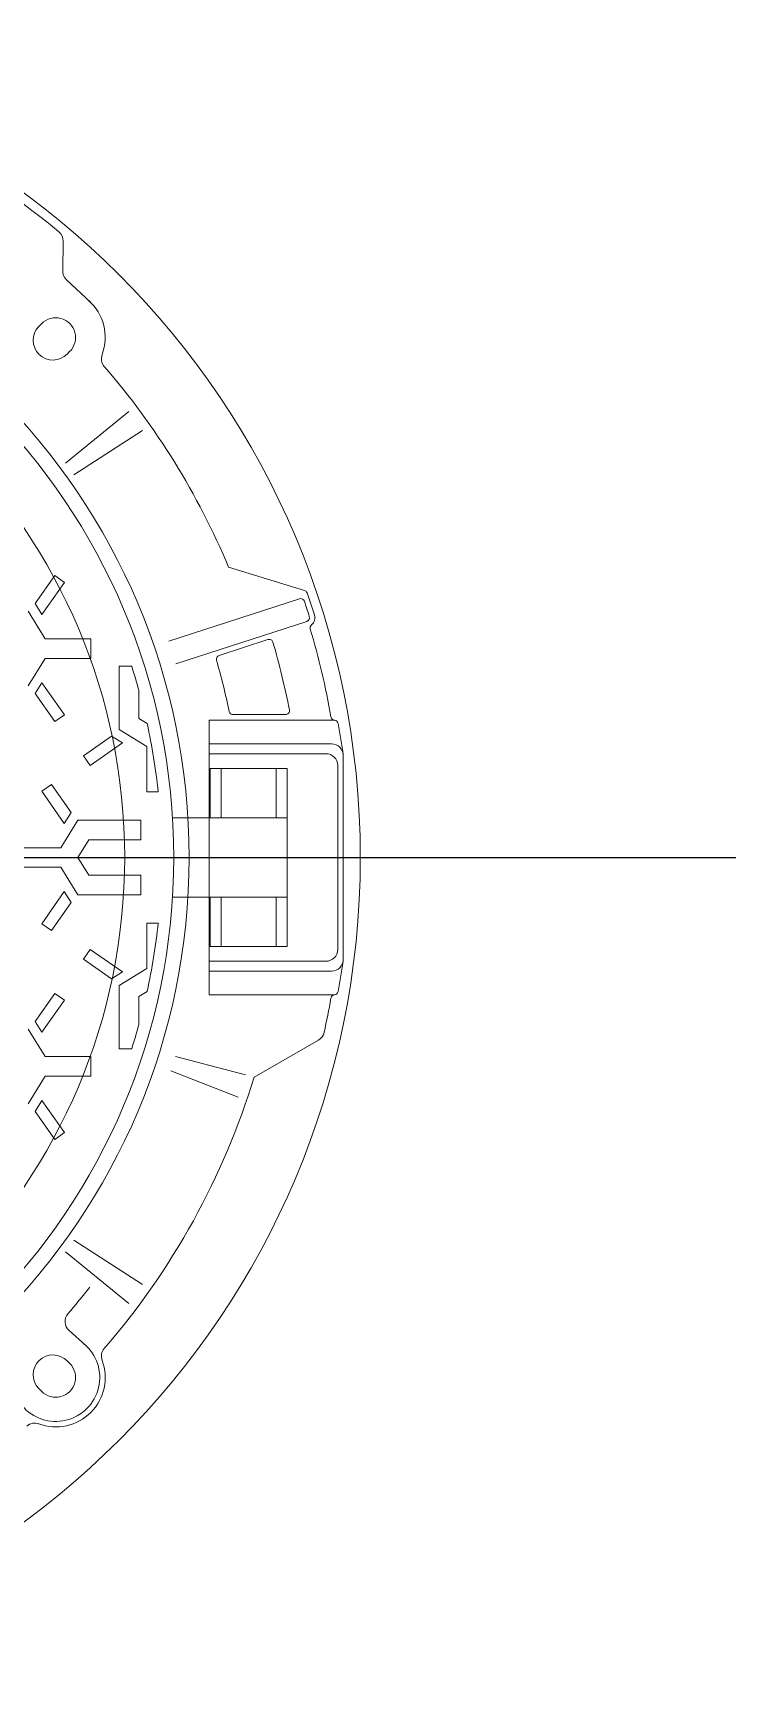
# Model space of a CAD drawing. Header units: millimetres. Extents: x 100 to 940, y 100 to 694.
# Drawn here: x 268.24 to 271.39, y 496.67 to 504.15 of the extents above; entities that cross this region are included whole.
import ezdxf

# ---------------------------------------------------------------- set-up
doc = ezdxf.new("R2010")
doc.units = ezdxf.units.MM
doc.linetypes.add('SGC_DASHDOT', pattern=[1, 0.5, -0.25, 0, -0.25])
doc.layers.add('SGC-Conexoes (Linhas Externas)', color=6, linetype='Continuous', lineweight=9)
doc.layers.add('SGC-EIXOS', color=9, linetype='SGC_DASHDOT', lineweight=9)

# ---------------------------------------------------------------- blocks, each defined once
blk = doc.blocks.new('BB-1-LC01-N0-D0-S0', base_point=(-177731.04, -35526.77))
at = {"layer": 'SGC-Conexoes (Linhas Externas)'}
for p, q in [((-177462.63, -35227.94), (-177462.36, -35212.88)), ((-177448.35, -35244.08), (-177460.72, -35232.45)), ((-177474.79, -35256.28), (-177473.37, -35254.86)), ((-177460.55, -35270.52), (-177459.13, -35269.1)), ((-177461.17, -35325.9), (-177428.87, -35299.6)), ((-177456.89, -35331.79), (-177421.9, -35309.2)), ((-177339.46, -35390.7), (-177378.11, -35378.89)), ((-177476.69, -35397.44), (-177466.71, -35383.19)), ((-177473.26, -35403.01), (-177461.79, -35386.63)), ((-177461.79, -35386.63), (-177466.71, -35383.19)), ((-177473.26, -35403.01), (-177476.69, -35397.44)), ((-177342.04, -35395), (-177408.58, -35416.62)), ((-177471.54, -35415.37), (-177480.14, -35401.37)), ((-177338.3, -35406.49), (-177404.95, -35428.14)), ((-177448.34, -35415.37), (-177471.54, -35415.37)), ((-177448.34, -35415.37), (-177448.34, -35416.87)), ((-177448.34, -35415.37), (-177448.34, -35416.87)), ((-177448.34, -35420.37), (-177448.34, -35415.37)), ((-177448.34, -35420.37), (-177448.34, -35425.37)), ((-177382.98, -35423.84), (-177358.07, -35415.75)), ((-177471.54, -35425.37), (-177480.14, -35439.37)), ((-177448.34, -35425.37), (-177471.54, -35425.37)), ((-177448.34, -35425.37), (-177448.34, -35423.87)), ((-177448.34, -35425.37), (-177448.34, -35425.37)), ((-177433.84, -35429.37), (-177433.84, -35461.56)), ((-177433.84, -35429.37), (-177428.84, -35429.37)), ((-177433.84, -35429.37), (-177432.34, -35429.37)), ((-177433.84, -35429.37), (-177433.84, -35429.37)), ((-177433.84, -35429.37), (-177427.46, -35429.37)), ((-177473.26, -35437.72), (-177476.69, -35443.29)), ((-177473.26, -35437.72), (-177461.79, -35454.1)), ((-177476.69, -35443.29), (-177466.71, -35457.54)), ((-177423.84, -35441.5), (-177423.84, -35455.97)), ((-177461.79, -35454.1), (-177466.71, -35457.54)), ((-177419.6, -35458.57), (-177423.84, -35455.97)), ((-177375.81, -35453.99), (-177349.09, -35453.99)), ((-177419.84, -35470.16), (-177433.84, -35461.56)), ((-177388.09, -35456.78), (-177324.22, -35456.78)), ((-177388.09, -35596.75), (-177388.09, -35456.78)), ((-177437.76, -35465.01), (-177452.01, -35474.99)), ((-177432.19, -35468.44), (-177448.57, -35479.91)), ((-177432.19, -35468.44), (-177437.76, -35465.01)), ((-177419.84, -35493.37), (-177419.84, -35470.16)), ((-177388.09, -35468.86), (-177325.75, -35468.86)), ((-177448.57, -35479.91), (-177452.01, -35474.99)), ((-177388.09, -35473.9), (-177328.54, -35473.9)), ((-177387.57, -35481.45), (-177387.57, -35506.63)), ((-177387.57, -35481.45), (-177348.29, -35481.45)), ((-177381.98, -35481.45), (-177381.98, -35506.63)), ((-177353.88, -35481.45), (-177353.88, -35506.63)), ((-177348.29, -35481.45), (-177348.29, -35526.77)), ((-177322.49, -35479.94), (-177322.49, -35526.77)), ((-177319.7, -35474.91), (-177319.7, -35526.77)), ((-177473.28, -35493.03), (-177468.36, -35489.59)), ((-177458.38, -35503.84), (-177468.36, -35489.59)), ((-177461.81, -35509.41), (-177473.28, -35493.03)), ((-177419.84, -35493.37), (-177418.34, -35493.37)), ((-177419.84, -35493.37), (-177419.84, -35493.37)), ((-177414.84, -35493.37), (-177419.84, -35493.37)), ((-177419.84, -35493.37), (-177413.98, -35493.37)), ((-177414.84, -35493.37), (-177413.98, -35493.37)), ((-177461.81, -35509.41), (-177458.38, -35503.84)), ((-177406.9, -35506.63), (-177348.29, -35506.63)), ((-177463.53, -35521.77), (-177454.93, -35507.77)), ((-177422.74, -35507.77), (-177454.93, -35507.77)), ((-177422.74, -35507.77), (-177422.74, -35509.27)), ((-177422.74, -35507.77), (-177422.74, -35507.77)), ((-177422.74, -35507.77), (-177422.74, -35507.77)), ((-177422.74, -35517.77), (-177422.74, -35507.77)), ((-177422.74, -35512.77), (-177422.74, -35509.27)), ((-177422.74, -35512.77), (-177422.74, -35517.77)), ((-177422.74, -35512.77), (-177422.74, -35515.27)), ((-177422.74, -35512.77), (-177422.74, -35516.27)), ((-177486.74, -35521.77), (-177463.53, -35521.77)), ((-177454.87, -35526.77), (-177449.34, -35517.77)), ((-177422.74, -35517.77), (-177449.34, -35517.77)), ((-177422.74, -35517.77), (-177447.43, -35517.77)), ((-177422.74, -35517.77), (-177422.74, -35515.27)), ((-177422.74, -35517.77), (-177422.74, -35516.52)), ((-177486.74, -35531.77), (-177463.53, -35531.77)), ((-177463.53, -35531.77), (-177454.93, -35545.77)), ((-177454.87, -35526.77), (-177449.34, -35535.77)), ((-177348.29, -35572.08), (-177348.29, -35526.77)), ((-177322.49, -35573.59), (-177322.49, -35526.77)), ((-177319.7, -35578.63), (-177319.7, -35526.77)), ((-177422.74, -35535.77), (-177449.34, -35535.77)), ((-177422.74, -35545.77), (-177422.74, -35535.77)), ((-177422.74, -35535.77), (-177422.74, -35537.27)), ((-177461.81, -35544.12), (-177473.28, -35560.5)), ((-177461.81, -35544.12), (-177458.38, -35549.69)), ((-177422.74, -35545.77), (-177454.93, -35545.77)), ((-177422.74, -35545.77), (-177422.74, -35540.77)), ((-177422.74, -35545.77), (-177422.74, -35544.27)), ((-177422.74, -35545.77), (-177422.74, -35545.77)), ((-177406.9, -35546.91), (-177348.29, -35546.91)), ((-177387.57, -35572.08), (-177387.57, -35546.91)), ((-177381.98, -35572.08), (-177381.98, -35546.91)), ((-177353.88, -35572.08), (-177353.88, -35546.91)), ((-177458.38, -35549.69), (-177468.36, -35563.94)), ((-177473.28, -35560.5), (-177468.36, -35563.94)), ((-177419.84, -35560.17), (-177419.84, -35583.37)), ((-177419.84, -35560.17), (-177418.34, -35560.17)), ((-177419.84, -35560.17), (-177419.84, -35560.17)), ((-177414.84, -35560.17), (-177419.84, -35560.17)), ((-177419.84, -35560.17), (-177413.98, -35560.17)), ((-177414.84, -35560.17), (-177413.98, -35560.17)), ((-177448.57, -35573.62), (-177452.01, -35578.54)), ((-177432.19, -35585.09), (-177448.57, -35573.62)), ((-177387.57, -35572.08), (-177348.29, -35572.08)), ((-177437.76, -35588.52), (-177452.01, -35578.54)), ((-177388.09, -35579.63), (-177328.54, -35579.63)), ((-177432.19, -35585.09), (-177437.76, -35588.52)), ((-177419.84, -35583.37), (-177433.84, -35591.97)), ((-177388.09, -35584.67), (-177325.75, -35584.67)), ((-177476.69, -35610.24), (-177466.71, -35595.99)), ((-177461.79, -35599.43), (-177466.71, -35595.99)), ((-177433.84, -35624.17), (-177433.84, -35591.97)), ((-177419.6, -35594.96), (-177423.84, -35597.57)), ((-177423.84, -35612.03), (-177423.84, -35597.57)), ((-177388.09, -35596.75), (-177324.22, -35596.75)), ((-177473.26, -35615.81), (-177461.79, -35599.43)), ((-177471.54, -35628.17), (-177480.14, -35614.17)), ((-177473.26, -35615.81), (-177476.69, -35610.24)), ((-177433.84, -35624.17), (-177428.84, -35624.17)), ((-177433.84, -35624.17), (-177432.34, -35624.17)), ((-177433.84, -35624.17), (-177433.84, -35624.17)), ((-177433.84, -35624.17), (-177427.46, -35624.17)), ((-177365.11, -35638.69), (-177332.32, -35619.76)), ((-177448.34, -35628.17), (-177471.54, -35628.17)), ((-177448.34, -35628.17), (-177448.34, -35629.67)), ((-177448.34, -35633.17), (-177448.34, -35628.17)), ((-177448.34, -35628.17), (-177448.34, -35628.17)), ((-177405.18, -35628.07), (-177369.58, -35637.51)), ((-177471.54, -35638.17), (-177480.14, -35652.17)), ((-177448.34, -35638.17), (-177471.54, -35638.17)), ((-177448.34, -35633.17), (-177448.34, -35638.17)), ((-177448.34, -35638.17), (-177448.34, -35636.67)), ((-177448.34, -35638.17), (-177448.34, -35636.67)), ((-177407.57, -35635.51), (-177373.25, -35648.8)), ((-177473.26, -35650.52), (-177476.69, -35656.09)), ((-177476.69, -35656.09), (-177466.71, -35670.34)), ((-177473.26, -35650.52), (-177461.79, -35666.9)), ((-177461.79, -35666.9), (-177466.71, -35670.34)), ((-177456.89, -35721.74), (-177421.9, -35744.33)), ((-177461.17, -35727.63), (-177428.87, -35753.93)), ((-177450.8, -35775.36), (-177459.41, -35767.72)), ((-177460.55, -35783.01), (-177459.13, -35784.44)), ((-177474.79, -35797.25), (-177473.37, -35798.68))]:
    blk.add_line(p, q, dxfattribs=at)
for radius in [420, 332.79, 325, 300]:
    blk.add_circle((-177731.04, -35526.77), radius, dxfattribs=at)
for centre, radius, start, end in [((-177731.04, -35526.77), 415.39, 50.08951, 75.91049), ((-177468.4, -35212.78), 6.04, 359, 50.08951), ((-177456.59, -35228.04), 6.04, 179, 226.76611), ((-177466.15, -35261.88), 25.18, 339.73641, 48.53222), ((-177466.15, -35261.88), 10.07, 314.22987, 135.77013), ((-177467.58, -35263.31), 10.07, 135.77429, 315.77373), ((-177436.87, -35272.69), 6.04, 159.73641, 220.81703), ((-177731.04, -35526.77), 382.66, 22.73372, 40.81703), ((-177341.41, -35396.91), 2.01, 18.5657, 108), ((-177728.16, -35526.81), 409.99, 18, 18.5657), ((-177340.05, -35392.63), 2.01, 19.06363, 73), ((-177730.75, -35527.64), 415.39, 17.28009, 19.06363), ((-177338.92, -35404.57), 2.01, 288, 17.4343), ((-177728.16, -35526.81), 409.99, 17.4343, 18), ((-177338.92, -35404.57), 4.8, 309.7794, 17.4343), ((-177334.56, -35409.81), 2.01, 129.7794, 196.43548), ((-177731.04, -35526.77), 411.35, 10.02917, 16.43548), ((-177357.45, -35417.66), 2.01, 16.27999, 108), ((-177731.04, -35526.77), 391.21, 11.07908, 16.27999), ((-177731.04, -35526.77), 318.81, 15.51282, 17.78867), ((-177382.36, -35425.76), 2.01, 108, 196.15589), ((-177731.04, -35526.77), 361, 11.8894, 16.15589), ((-177375.81, -35451.98), 2.01, 191.8894, 270), ((-177349.09, -35451.98), 2.01, 270, 11.07908), ((-177323.99, -35454.78), 2.01, 190.02917, 265.3466), ((-177731.04, -35526.77), 318.81, 6.01352, 12.35143), ((-177324.32, -35458.79), 2.01, 10.22747, 85.3466), ((-177728.47, -35531.71), 412.69, 7.91181, 10.22747), ((-177325.75, -35474.91), 6.04, 0, 90), ((-177328.54, -35479.94), 6.04, 0, 90), ((-177731.04, -35526.77), 318.81, 347.64857, 353.98648), ((-177328.54, -35573.59), 6.04, 270, 0), ((-177325.75, -35578.63), 6.04, 270, 0), ((-177728.47, -35521.82), 412.69, 349.77253, 352.08819), ((-177731.04, -35526.77), 411.35, 347.49453, 349.97083), ((-177323.99, -35598.75), 2.01, 94.6534, 169.97083), ((-177324.32, -35594.74), 2.01, 274.6534, 349.77253), ((-177731.04, -35526.77), 318.81, 342.21133, 344.48718), ((-177335.34, -35614.53), 6.04, 300, 347.49453), ((-177731.04, -35526.77), 382.66, 319.18297, 342.99274), ((-177731.04, -35526.77), 357.1, 319.37781, 322.20147), ((-177455.4, -35763.2), 6.04, 139.37781, 228.42447), ((-177466.15, -35791.65), 22.39, 219.86329, 50.13671), ((-177467.58, -35790.23), 10.07, 44.22627, 224.22571), ((-177466.15, -35791.65), 25.18, 249.73641, 20.26359), ((-177436.87, -35780.84), 6.04, 139.18297, 200.26359), ((-177466.15, -35791.65), 10.07, 224.22987, 45.77013), ((-177476.96, -35820.94), 6.04, 69.73641, 130.81703)]:
    blk.add_arc(centre, radius, start, end, dxfattribs=at)
at = {"layer": 'SGC-EIXOS'}
blk.add_line((-177311.04, -35526.77), (-178151.04, -35526.77), dxfattribs=at)

msp = doc.modelspace()

# ---------------------------------------------------------------- linework, layer by layer
at = {"color": 1}
msp.add_line((206.8644, 500.4133), (414.1036, 500.4133), dxfattribs=at)

# ---------------------------------------------------------------- block references
at = {"layer": 'SGC-Conexoes (Linhas Externas)', "xscale": 0.008906250000000001, "yscale": 0.008906250000000001, "zscale": 0.008906250000000001}
msp.add_blockref('BB-1-LC01-N0-D0-S0', (265.9889, 500.4133), dxfattribs=at)

doc.saveas('drawing.dxf')
